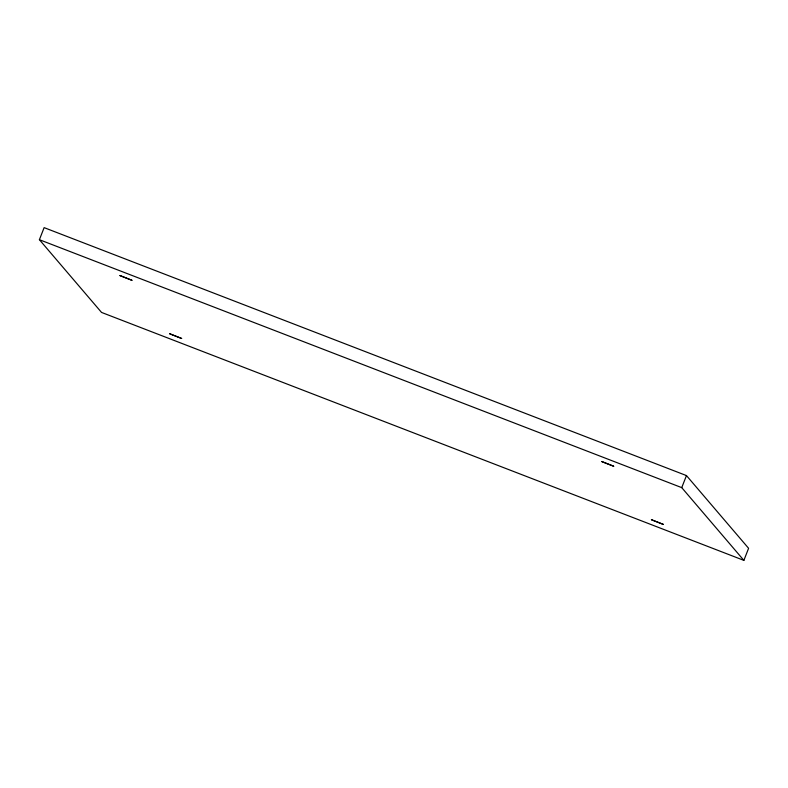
<?xml version="1.0" encoding="UTF-8"?>
<svg xmlns="http://www.w3.org/2000/svg" width="788" height="788" viewBox="0 0 788 788"><rect width="100%" height="100%" fill="white"/><g stroke="black" fill="none" stroke-linecap="round" stroke-linejoin="round"><path stroke-width="1.18" d="M39.4 239.7L44.128 227.633L686.466 475.578L748.6 548.3L743.872 560.366L101.534 312.422L39.4 239.7L681.738 487.634L743.872 560.366M681.738 487.634L686.466 475.578M119.973 275.573L131.931 280.292L119.973 275.573M169.676 333.757L181.634 338.466L169.676 333.757M601.727 461.532L613.685 466.24L601.727 461.532M651.43 519.716L663.388 524.424L651.43 519.716"/></g></svg>
